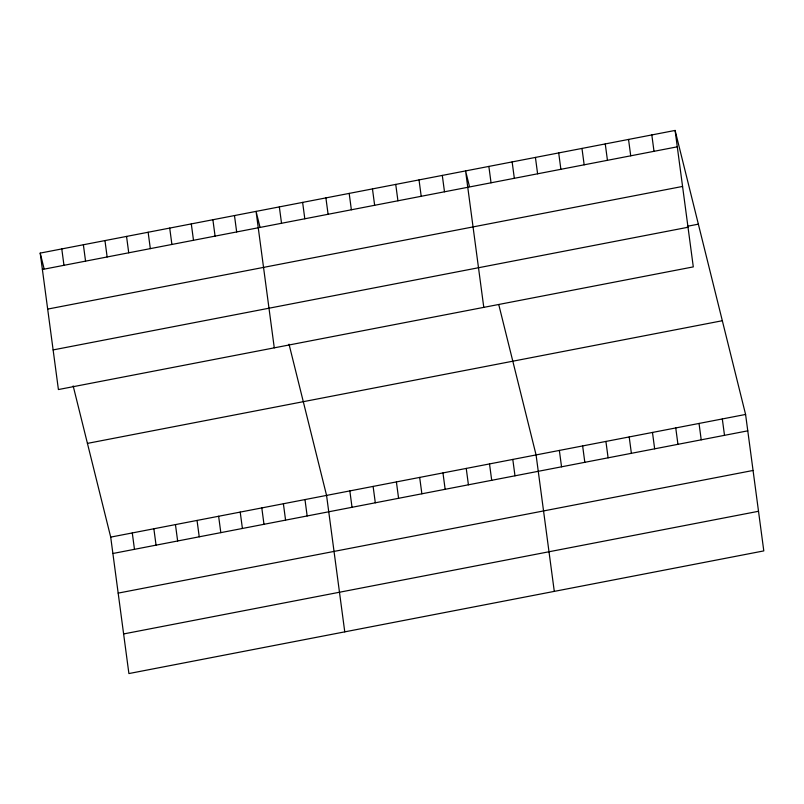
<?xml version="1.0" encoding="UTF-8"?>
<svg xmlns="http://www.w3.org/2000/svg" width="804" height="804" viewBox="0 0 804 804"><rect width="100%" height="100%" fill="white"/><g stroke="black" fill="none" stroke-linecap="round" stroke-linejoin="round"><path stroke-width="1.21" d="M675.099 130.439L693.299 266.888L58.411 389.548L40.2 253.099L675.099 130.439L745.589 414.452L763.8 550.901L128.901 673.561L110.701 537.112L73.164 385.91M42.391 269.481L677.28 146.82M47.677 309.098L682.566 186.438M687.33 226.296L698.364 224.165M53.124 349.921L688.013 227.261M87.435 443.386L722.334 320.726M110.701 537.112L745.589 414.452M112.882 553.494L747.78 430.833M118.168 593.121L753.067 470.461M123.615 633.944L758.514 511.284M469.456 186.538L465.576 170.91L483.787 307.369M498.832 304.877L536.077 454.933L554.288 591.382M259.943 227.009L256.064 211.392L274.275 347.841M289.028 344.202L326.565 495.405L344.765 631.864M40.2 253.099L44.079 268.717M722.314 418.954L724.504 435.336M699.038 423.447L701.219 439.828M651.813 134.931L654.004 151.313M675.752 427.949L677.943 444.331M628.537 139.434L630.728 155.815M652.476 432.441L654.657 448.823M605.261 143.926L607.442 160.308M629.2 436.944L631.381 453.325M581.975 148.428L584.166 164.81M605.914 441.436L608.105 457.818M558.7 152.921L560.88 169.302M582.639 445.939L584.82 462.32M535.424 157.423L537.605 173.805M559.353 450.431L561.544 466.812M512.138 161.916L514.329 178.297M488.862 166.418L491.043 182.799M512.801 459.426L514.982 475.807M489.515 463.928L491.706 480.31M442.3 175.413L444.491 191.794M466.24 468.42L468.42 484.802M419.025 179.905L421.206 196.287M442.964 472.923L445.145 489.304M395.739 184.407L397.93 200.789M419.678 477.415L421.869 493.797M372.463 188.9L374.644 205.281M396.402 481.918L398.583 498.299M349.187 193.402L351.368 209.784M373.116 486.41L375.307 502.791M325.901 197.895L328.092 214.276M349.84 490.912L352.031 507.294M302.626 202.397L304.806 218.778M279.34 206.889L281.531 223.271M304.977 499.575L307.158 515.957M283.39 503.746L285.571 520.128M234.477 215.562L236.667 231.944M261.802 507.917L263.983 524.298M212.889 219.733L215.08 236.115M240.215 512.088L242.406 528.469M191.302 223.904L193.493 240.285M218.628 516.258L220.819 532.64M169.714 228.075L171.905 244.456M197.04 520.429L199.231 536.811M148.137 232.245L150.318 248.627M175.453 524.6L177.644 540.981M126.55 236.416L128.73 252.798M153.865 528.771L156.056 545.152M104.962 240.587L107.143 256.968M132.288 532.941L134.469 549.323M83.375 244.758L85.556 261.139M61.787 248.928L63.968 265.31"/></g></svg>
